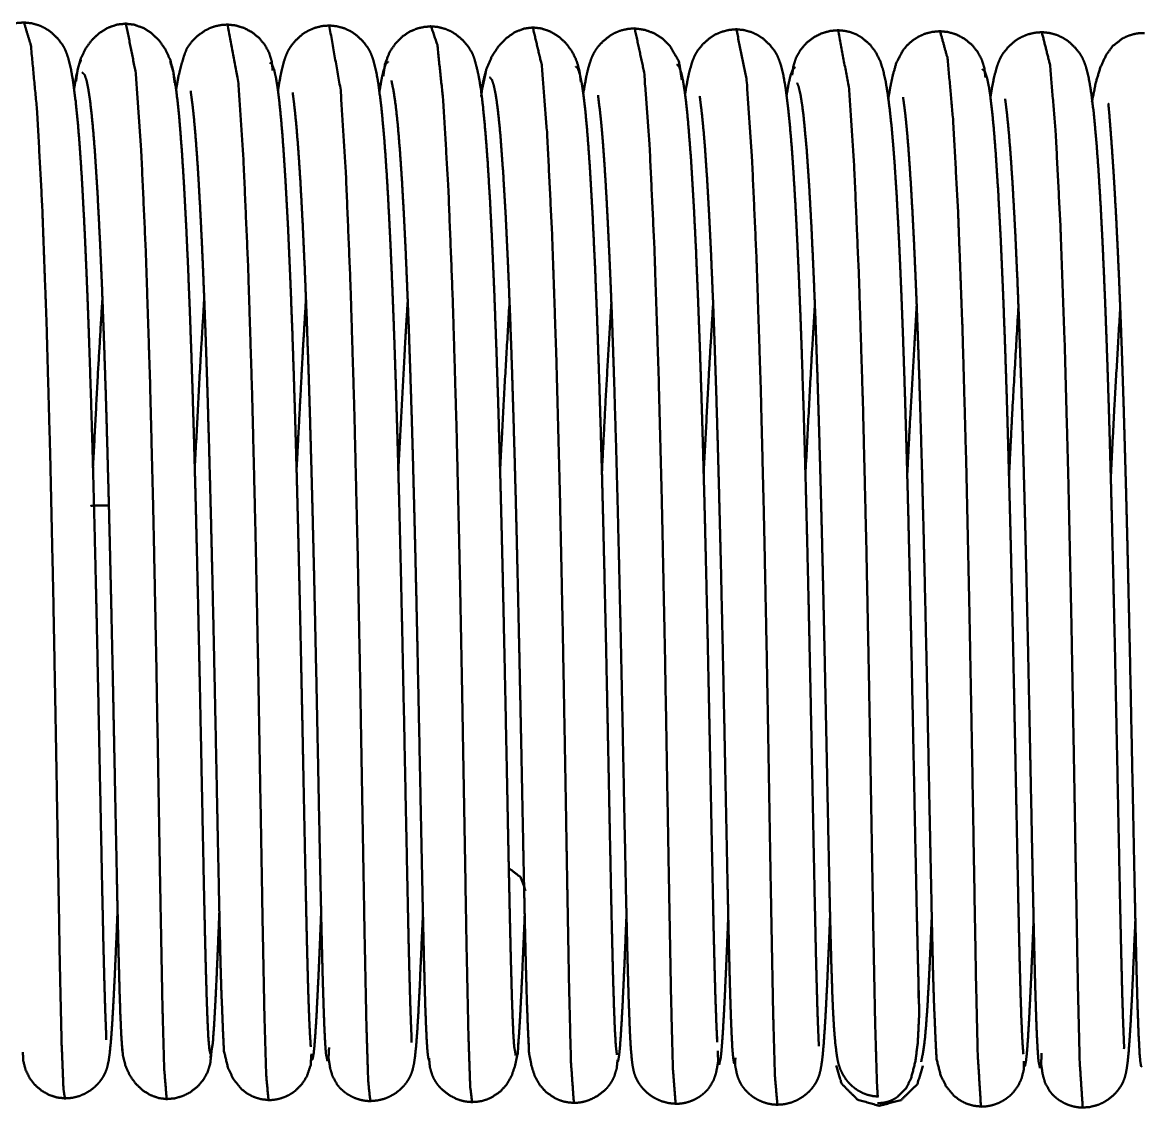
# Paper-space layout 'Layout1' of a CAD drawing. Header units: millimetres. Extents: x 0 to 420, y 0 to 297.
# Drawn here: x 212.28 to 219.98, y 120.41 to 127.87 of the extents above; entities that cross this region are included whole.
import ezdxf

# ---------------------------------------------------------------- set-up
doc = ezdxf.new("R2010")
doc.units = ezdxf.units.MM
doc.layers.add('170', color=7, linetype='Continuous', true_color=0xffffff)

psp = doc.layouts.get("Layout1")

# ---------------------------------------------------------------- linework, layer by layer
at = {"layer": '170', "color": 155, "linetype": 'Continuous', "lineweight": 50}
for p, q in [((215.4673, 127.5231), (215.4368, 127.3784)), ((217.0602, 120.8713), (217.0574, 120.8881)), ((218.4728, 120.6904), (218.4731, 120.6918))]:
    psp.add_line(p, q, dxfattribs=at)
for points, knots in [([(212.2982, 127.866), (212.2429, 127.8618), (212.1913, 127.8492), (212.1497, 127.8316), (212.1114, 127.8082), (212.062, 127.7646), (212.0264, 127.7211), (212.0111, 127.6962), (212.0013, 127.6756), (211.9918, 127.6525), (211.9842, 127.6311), (211.9645, 127.5577), (211.9475, 127.4697), (211.9389, 127.4155)], [0, 0, 0.086423, 0.169316, 0.23981, 0.309864, 0.4127, 0.500433, 0.545942, 0.581572, 0.620458, 0.655954, 0.774591, 0.914298, 1, 1]), ([(212.8579, 120.8705), (212.8583, 120.8895), (212.8569, 120.9237), (212.8549, 120.9724), (212.8518, 121.055), (212.8484, 121.1574), (212.8448, 121.282), (212.8411, 121.4244), (212.8376, 121.5705), (212.8307, 121.8869), (212.821, 122.3617), (212.8085, 122.9895), (212.7948, 123.65), (212.7868, 124.0101), (212.7771, 124.4214), (212.7665, 124.8297), (212.7535, 125.2764), (212.7394, 125.7031), (212.7313, 125.9239), (212.7228, 126.1355), (212.7137, 126.346), (212.704, 126.5446), (212.6946, 126.7192), (212.6848, 126.8814), (212.6756, 127.015), (212.666, 127.1375), (212.649, 127.3141), (212.6301, 127.4605), (212.6149, 127.5473), (212.5965, 127.6209), (212.589, 127.6438), (212.5802, 127.6673), (212.5713, 127.6876), (212.5569, 127.7127), (212.5231, 127.7567), (212.4745, 127.8023), (212.4365, 127.8272), (212.3947, 127.8464), (212.3425, 127.8605), (212.2862, 127.8662)], [0, 0, 0.002651, 0.007412, 0.014207, 0.025704, 0.039965, 0.057314, 0.077153, 0.097488, 0.141545, 0.207651, 0.295048, 0.387011, 0.437147, 0.494419, 0.551262, 0.613471, 0.672901, 0.703649, 0.733127, 0.76246, 0.790137, 0.814475, 0.83709, 0.855739, 0.872841, 0.897536, 0.918081, 0.930355, 0.940905, 0.944268, 0.947752, 0.950848, 0.954863, 0.9626, 0.971871, 0.978195, 0.984593, 0.992117, 1, 1]), ([(212.2923, 127.8661), (212.3396, 127.7085), (212.3828, 127.2531), (212.4172, 126.6137), (212.4472, 125.8069), (212.4727, 124.89), (212.494, 123.9221), (212.5116, 122.9694), (212.5393, 121.3754), (212.5515, 120.8401), (212.5641, 120.5316), (212.5742, 120.468)], [0, 0, 0.02221, 0.083941, 0.170338, 0.279286, 0.40306, 0.533691, 0.662274, 0.87739, 0.949647, 0.991316, 1, 1]), ([(212.998, 127.8579), (212.9332, 127.8513), (212.8717, 127.8304), (212.8138, 127.7955), (212.7612, 127.7473), (212.7176, 127.6883), (212.6837, 127.6196), (212.6618, 127.5448), (212.6503, 127.4621)], [0, 0, 0.112294, 0.224159, 0.340521, 0.463508, 0.589852, 0.721879, 0.856125, 1, 1]), ([(213.3282, 127.4502), (213.3182, 127.5342), (213.2974, 127.6104), (213.2647, 127.6807), (213.2221, 127.7413), (213.1702, 127.7911), (213.1129, 127.8276), (213.0516, 127.85), (212.9868, 127.858)], [0, 0, 0.144568, 0.279326, 0.411745, 0.538225, 0.661087, 0.777094, 0.888405, 1, 1]), ([(213.2737, 120.4635), (213.2567, 120.6703), (213.2444, 121.1131), (213.232, 121.764), (213.2018, 123.5009), (213.1822, 124.4715), (213.1586, 125.4194), (213.1305, 126.2787), (213.0979, 126.9952), (213.0612, 127.5181), (212.9937, 127.8579)], [0, 0, 0.028029, 0.087849, 0.175756, 0.410335, 0.541436, 0.669486, 0.785577, 0.882437, 0.953221, 1, 1]), ([(213.6983, 127.8515), (213.6507, 127.8485), (213.6061, 127.8394), (213.5687, 127.826), (213.5344, 127.8084), (213.4862, 127.7734), (213.4499, 127.7377), (213.4129, 127.6872), (213.3964, 127.6462), (213.3764, 127.5814), (213.3572, 127.5063), (213.3384, 127.4034)], [0, 0, 0.074654, 0.145942, 0.2081, 0.26855, 0.361783, 0.441591, 0.53956, 0.608667, 0.714898, 0.836246, 1, 1]), ([(214.0029, 127.5351), (213.9959, 127.5988), (213.9779, 127.6574), (213.9482, 127.7119), (213.9086, 127.7595), (213.86, 127.7988), (213.8057, 127.8277), (213.7479, 127.8452), (213.6862, 127.8516)], [0, 0, 0.129202, 0.25289, 0.377888, 0.502948, 0.629038, 0.752963, 0.874927, 1, 1]), ([(213.9738, 120.4567), (213.9581, 120.6266), (213.9458, 121.0418), (213.9334, 121.6695), (213.9038, 123.3795), (213.8846, 124.3481), (213.8615, 125.3021), (213.834, 126.1752), (213.802, 126.9121), (213.7657, 127.4606), (213.6923, 127.8516)], [0, 0, 0.023036, 0.079135, 0.163906, 0.39483, 0.525656, 0.654505, 0.772451, 0.872057, 0.946277, 1, 1]), ([(214.3976, 127.8453), (214.3412, 127.8408), (214.2886, 127.8275), (214.2465, 127.8092), (214.208, 127.785), (214.159, 127.7408), (214.1244, 127.6975), (214.11, 127.6737), (214.1008, 127.6542), (214.0917, 127.6316), (214.084, 127.6099), (214.0645, 127.5382), (214.0478, 127.4525), (214.0387, 127.3951)], [0, 0, 0.088471, 0.173176, 0.244822, 0.315934, 0.419012, 0.505558, 0.549099, 0.582755, 0.620733, 0.656712, 0.772896, 0.909169, 1, 1]), ([(214.9577, 120.8528), (214.9583, 120.867), (214.9573, 120.894), (214.9555, 120.9332), (214.9529, 120.9995), (214.9499, 121.0822), (214.9468, 121.1837), (214.9436, 121.2999), (214.9375, 121.5441), (214.9312, 121.8297), (214.9196, 122.3979), (214.908, 122.9761), (214.8929, 123.6989), (214.8832, 124.1307), (214.8726, 124.563), (214.8664, 124.7993), (214.8599, 125.0324), (214.8526, 125.2756), (214.845, 125.5125), (214.8365, 125.7559), (214.8276, 125.9895), (214.8178, 126.2235), (214.8076, 126.444), (214.7976, 126.6376), (214.7871, 126.8173), (214.7774, 126.9643), (214.7672, 127.0988), (214.7494, 127.2884), (214.7296, 127.4435), (214.7141, 127.5312), (214.6954, 127.6045), (214.6881, 127.6263), (214.6793, 127.6491), (214.6705, 127.6686), (214.6566, 127.6926), (214.6228, 127.7364), (214.5747, 127.7815), (214.5366, 127.8064), (214.495, 127.8255), (214.4427, 127.8397), (214.3864, 127.8455)], [0, 0, 0.001981, 0.005742, 0.011202, 0.020445, 0.03197, 0.046108, 0.062304, 0.096321, 0.136093, 0.215243, 0.295774, 0.396457, 0.456598, 0.51682, 0.549741, 0.582222, 0.616098, 0.649114, 0.683026, 0.715583, 0.748193, 0.778938, 0.805924, 0.830993, 0.851518, 0.870299, 0.89682, 0.918586, 0.930991, 0.941532, 0.944723, 0.94813, 0.951109, 0.954979, 0.962686, 0.971862, 0.978197, 0.984579, 0.992121, 1, 1]), ([(214.6737, 120.4499), (214.6595, 120.5864), (214.6471, 120.9737), (214.6348, 121.5776), (214.6058, 123.2589), (214.587, 124.2246), (214.5644, 125.1836), (214.5374, 126.0696), (214.5059, 126.8262), (214.4702, 127.3997), (214.3914, 127.8455)], [0, 0, 0.018529, 0.07085, 0.152402, 0.379441, 0.509861, 0.639376, 0.759053, 0.861305, 0.938889, 1, 1]), ([(215.0979, 127.8392), (215.0463, 127.8352), (214.9993, 127.8252), (214.9429, 127.8018), (214.8946, 127.769), (214.8444, 127.7185), (214.8059, 127.66), (214.7758, 127.5825), (214.7627, 127.4961)], [0, 0, 0.097604, 0.188096, 0.303033, 0.412904, 0.547081, 0.678946, 0.835423, 1, 1]), ([(215.674, 120.7646), (215.6629, 120.828), (215.6577, 120.9082), (215.6527, 121.0196), (215.6482, 121.1484), (215.6437, 121.3007), (215.6395, 121.4588), (215.6353, 121.6342), (215.6276, 121.9909), (215.6203, 122.3481), (215.6135, 122.6882), (215.6019, 123.2651), (215.592, 123.7298), (215.5859, 124.0036), (215.5795, 124.2786), (215.5715, 124.5976), (215.5631, 124.9129), (215.5527, 125.2648), (215.5416, 125.604), (215.5282, 125.9671), (215.5139, 126.3049), (215.4981, 126.6244), (215.481, 126.9073), (215.4656, 127.1114), (215.449, 127.2861), (215.4351, 127.4019), (215.4188, 127.4997), (215.4048, 127.56), (215.3897, 127.6149), (215.3765, 127.6525), (215.3469, 127.7006), (215.3101, 127.7432), (215.2608, 127.7851), (215.2244, 127.8067), (215.1849, 127.823), (215.137, 127.8348), (215.0858, 127.8394)], [0, 0, 0.008859, 0.019924, 0.035283, 0.053022, 0.073991, 0.095764, 0.119912, 0.169026, 0.218204, 0.265026, 0.344457, 0.408431, 0.44614, 0.484, 0.527926, 0.571345, 0.619802, 0.666525, 0.716539, 0.763077, 0.807109, 0.846124, 0.874302, 0.898459, 0.914512, 0.928162, 0.936672, 0.944517, 0.949998, 0.957775, 0.965525, 0.974423, 0.980253, 0.986134, 0.99293, 1, 1]), ([(215.3737, 120.4431), (215.3609, 120.5497), (215.3485, 120.9086), (215.3363, 121.4881), (215.3077, 123.1392), (215.2894, 124.101), (215.2673, 125.0641), (215.2408, 125.9621), (215.2099, 126.7377), (215.1746, 127.3356), (215.1349, 127.7112), (215.0918, 127.8394)], [0, 0, 0.014488, 0.062956, 0.141186, 0.364057, 0.493901, 0.623914, 0.745168, 0.849931, 0.93078, 0.981746, 1, 1]), ([(215.7978, 127.8318), (215.7312, 127.8238), (215.6679, 127.7988), (215.6083, 127.7573), (215.5538, 127.6999), (215.5084, 127.6295), (215.4728, 127.547), (215.449, 127.4567), (215.4358, 127.3563)], [0, 0, 0.102379, 0.206238, 0.317138, 0.437946, 0.565722, 0.702964, 0.845379, 1, 1]), ([(216.1217, 127.4556), (216.1124, 127.5327), (216.0923, 127.6029), (216.0604, 127.6678), (216.0184, 127.7239), (215.9674, 127.7701), (215.9108, 127.8039), (215.8504, 127.8246), (215.7864, 127.8319)], [0, 0, 0.13981, 0.271024, 0.401125, 0.527018, 0.650863, 0.76932, 0.884107, 1, 1]), ([(215.7913, 127.8319), (215.8525, 127.5734), (215.8901, 127.0965), (215.9235, 126.4175), (215.9526, 125.5844), (215.9771, 124.6492), (215.9975, 123.6775), (216.0145, 122.7384), (216.0288, 121.8978), (216.0414, 121.2079), (216.0536, 120.718), (216.0736, 120.4377)], [0, 0, 0.035869, 0.100451, 0.192256, 0.304805, 0.431126, 0.562363, 0.689185, 0.802715, 0.895878, 0.962051, 1, 1]), ([(216.4979, 127.8253), (216.4467, 127.8218), (216.3985, 127.8109), (216.3588, 127.7953), (216.3219, 127.7745), (216.2719, 127.7342), (216.2344, 127.6921), (216.2171, 127.666), (216.2055, 127.6441), (216.1968, 127.625), (216.1903, 127.6083), (216.1739, 127.5557), (216.1592, 127.4946), (216.1385, 127.3788)], [0, 0, 0.08064, 0.158153, 0.225194, 0.291613, 0.392441, 0.480997, 0.530099, 0.568989, 0.601912, 0.630163, 0.716554, 0.815277, 1, 1]), ([(216.8159, 127.4719), (216.7965, 127.5972), (216.734, 127.7043), (216.6861, 127.7521), (216.6283, 127.7906), (216.5618, 127.8147), (216.4861, 127.8254)], [0, 0, 0.237032, 0.468774, 0.595171, 0.72489, 0.857259, 1, 1]), ([(216.4921, 127.8254), (216.5571, 127.5218), (216.5942, 127.0185), (216.6272, 126.3177), (216.6557, 125.4694), (216.6797, 124.5265), (216.6996, 123.5551), (216.7303, 121.7992), (216.7428, 121.1313), (216.755, 120.6682), (216.7734, 120.4311)], [0, 0, 0.041934, 0.110082, 0.204812, 0.31943, 0.446788, 0.577996, 0.815137, 0.905332, 0.967898, 1, 1]), ([(217.1974, 127.819), (217.141, 127.8144), (217.0884, 127.8011), (217.0464, 127.7829), (217.0078, 127.7587), (216.9591, 127.7148), (216.9244, 127.6717), (216.9102, 127.6484), (216.9012, 127.6294), (216.892, 127.6071), (216.8844, 127.5862), (216.8645, 127.5142), (216.8475, 127.4274), (216.8388, 127.3736)], [0, 0, 0.089072, 0.174455, 0.246483, 0.318187, 0.421333, 0.508416, 0.551335, 0.584511, 0.622406, 0.657446, 0.774989, 0.914117, 1, 1]), ([(217.7572, 120.8271), (217.7576, 120.8448), (217.7563, 120.877), (217.7543, 120.9235), (217.7512, 121.0029), (217.7479, 121.1023), (217.7443, 121.2241), (217.7407, 121.3636), (217.7372, 121.5071), (217.7304, 121.8181), (217.7209, 122.2848), (217.7085, 122.905), (217.6948, 123.5646), (217.6869, 123.9257), (217.6771, 124.3404), (217.6666, 124.7526), (217.6536, 125.2047), (217.6395, 125.6366), (217.6313, 125.8599), (217.6228, 126.0738), (217.6135, 126.2868), (217.6038, 126.4878), (217.5943, 126.6646), (217.5843, 126.8292), (217.5751, 126.965), (217.5654, 127.0898), (217.5483, 127.269), (217.5294, 127.4169), (217.5142, 127.5032), (217.4959, 127.5758), (217.4884, 127.5982), (217.4796, 127.6213), (217.4708, 127.6413), (217.4566, 127.6659), (217.4228, 127.7098), (217.3744, 127.7552), (217.3364, 127.7801), (217.2946, 127.7992), (217.2423, 127.8134), (217.186, 127.8191)], [0, 0, 0.002472, 0.006961, 0.013436, 0.024506, 0.03836, 0.055323, 0.074758, 0.094747, 0.138071, 0.203081, 0.289473, 0.381358, 0.431659, 0.489429, 0.546857, 0.609836, 0.670026, 0.701148, 0.730949, 0.760653, 0.788668, 0.813331, 0.836293, 0.855256, 0.872691, 0.897749, 0.918519, 0.930723, 0.941154, 0.944444, 0.947879, 0.950927, 0.954882, 0.962602, 0.971839, 0.978173, 0.98457, 0.99211, 1, 1]), ([(217.1914, 127.8191), (217.2617, 127.4668), (217.2983, 126.9375), (217.3307, 126.2157), (217.3587, 125.353), (217.3822, 124.4034), (217.4017, 123.4332), (217.4317, 121.7029), (217.4441, 121.0578), (217.4564, 120.6218), (217.4733, 120.4245)], [0, 0, 0.048508, 0.120152, 0.217705, 0.334268, 0.462525, 0.593564, 0.82724, 0.914369, 0.973262, 1, 1]), ([(217.8975, 127.8127), (217.8357, 127.8075), (217.7775, 127.791), (217.7227, 127.7632), (217.6734, 127.7248), (217.6329, 127.6779), (217.6022, 127.624), (217.5831, 127.5657), (217.5749, 127.5022)], [0, 0, 0.125029, 0.24702, 0.370913, 0.497001, 0.622009, 0.747028, 0.870744, 1, 1]), ([(218.4415, 121.3385), (218.4366, 121.5402), (218.4315, 121.7637), (218.4208, 122.2747), (218.4092, 122.8556), (218.3963, 123.4858), (218.3892, 123.8117), (218.3817, 124.1405), (218.3737, 124.4692), (218.3652, 124.7948), (218.3562, 125.1137), (218.3466, 125.4234), (218.3367, 125.7112), (218.3263, 125.9858), (218.316, 126.2303), (218.3051, 126.4604), (218.2942, 126.6612), (218.2827, 126.8471), (218.2711, 127.0057), (218.2585, 127.1497), (218.2456, 127.2695), (218.2317, 127.3749), (218.2179, 127.459), (218.201, 127.5348), (218.1812, 127.5975), (218.1504, 127.6602), (218.1106, 127.7134), (218.051, 127.7637), (218.0165, 127.7834), (217.9763, 127.799), (217.9336, 127.8083), (217.8857, 127.8128)], [0, 0, 0.030294, 0.063864, 0.140617, 0.227863, 0.322519, 0.371478, 0.420863, 0.470237, 0.519145, 0.567066, 0.613587, 0.656831, 0.698103, 0.734841, 0.769436, 0.799633, 0.827614, 0.851483, 0.873201, 0.891293, 0.907257, 0.920055, 0.931715, 0.941583, 0.952085, 0.96206, 0.973773, 0.97973, 0.986207, 0.992774, 1, 1]), ([(217.8915, 127.8128), (217.9662, 127.4084), (218.0023, 126.8536), (218.0342, 126.1117), (218.0616, 125.2353), (218.0846, 124.28), (218.1037, 123.3119), (218.1332, 121.6091), (218.1455, 120.9874), (218.1578, 120.5789), (218.1632, 120.4815)], [0, 0, 0.056016, 0.13174, 0.232896, 0.352326, 0.482488, 0.614373, 0.846347, 0.931051, 0.986713, 1, 1]), ([(218.5978, 127.8061), (218.5392, 127.8009), (218.4866, 127.7876), (218.4446, 127.7687), (218.4088, 127.7463), (218.3641, 127.708), (218.3355, 127.672), (218.29, 127.5849), (218.265, 127.4948), (218.2507, 127.426), (218.2372, 127.3493), (218.2358, 127.3405)], [0, 0, 0.089769, 0.17259, 0.242988, 0.307412, 0.397217, 0.467482, 0.617546, 0.760232, 0.867468, 0.98637, 1, 1]), ([(218.9039, 127.4875), (218.8967, 127.5517), (218.8786, 127.6108), (218.8488, 127.6657), (218.809, 127.7137), (218.7602, 127.7532), (218.7058, 127.7822), (218.6477, 127.7999), (218.5859, 127.8062)], [0, 0, 0.129673, 0.253657, 0.378884, 0.503947, 0.629959, 0.753606, 0.875321, 1, 1]), ([(218.8732, 120.4116), (218.8506, 120.7762), (218.8384, 121.3117), (218.8108, 122.9046), (218.7931, 123.8556), (218.7719, 124.8254), (218.7464, 125.745), (218.7164, 126.5492), (218.682, 127.1887), (218.6436, 127.6181), (218.5917, 127.8062)], [0, 0, 0.049322, 0.121645, 0.336732, 0.465156, 0.596121, 0.720321, 0.82898, 0.915449, 0.973642, 1, 1]), ([(219.2975, 127.7995), (219.241, 127.7948), (219.1886, 127.7817), (219.1464, 127.7633), (219.1079, 127.7392), (219.0587, 127.6947), (219.0241, 127.6514), (219.0094, 127.627), (219.0002, 127.6072), (218.991, 127.5843), (218.9831, 127.5621), (218.9635, 127.49), (218.9468, 127.4044), (218.938, 127.3498)], [0, 0, 0.08857, 0.173164, 0.24497, 0.316054, 0.419743, 0.506428, 0.550823, 0.585041, 0.623548, 0.660461, 0.777169, 0.913603, 1, 1]), ([(219.8566, 120.8103), (219.8574, 120.8252), (219.8564, 120.8518), (219.8548, 120.8898), (219.8522, 120.9531), (219.8493, 121.0323), (219.8462, 121.13), (219.8431, 121.2424), (219.8372, 121.4805), (219.831, 121.7591), (219.8195, 122.3183), (219.8081, 122.8917), (219.793, 123.6145), (219.7832, 124.0496), (219.7726, 124.4856), (219.7664, 124.7249), (219.7598, 124.9613), (219.7525, 125.2081), (219.7449, 125.4489), (219.7363, 125.6958), (219.7273, 125.9325), (219.7175, 126.1695), (219.7072, 126.3924), (219.697, 126.588), (219.6864, 126.7695), (219.6766, 126.9179), (219.6662, 127.0539), (219.6485, 127.2455), (219.6285, 127.4024), (219.6131, 127.4893), (219.5945, 127.5615), (219.5874, 127.5824), (219.5786, 127.6048), (219.5699, 127.6239), (219.5562, 127.6474), (219.5223, 127.6911), (219.4745, 127.7358), (219.4363, 127.7607), (219.3947, 127.7797), (219.3424, 127.794), (219.2861, 127.7996)], [0, 0, 0.002085, 0.005788, 0.01108, 0.019916, 0.030953, 0.044569, 0.060236, 0.093426, 0.132245, 0.210163, 0.290064, 0.390791, 0.451422, 0.512186, 0.545537, 0.578482, 0.612886, 0.646444, 0.680866, 0.71387, 0.74691, 0.778004, 0.805289, 0.83062, 0.851341, 0.870344, 0.897152, 0.91918, 0.931482, 0.941868, 0.94495, 0.948296, 0.951223, 0.955008, 0.962713, 0.971837, 0.978185, 0.984557, 0.992117, 1, 1]), ([(219.573, 120.4052), (219.552, 120.7204), (219.5398, 121.2301), (219.527, 121.9359), (219.5126, 122.7879), (219.4953, 123.7324), (219.4745, 124.7037), (219.4496, 125.6325), (219.4202, 126.4535), (219.3863, 127.1159), (219.3484, 127.5725), (219.2914, 127.7996)], [0, 0, 0.042645, 0.111483, 0.20681, 0.321855, 0.449414, 0.580586, 0.706047, 0.816973, 0.906525, 0.968394, 1, 1]), ([(219.9973, 127.7929), (219.9761, 127.7926), (219.9564, 127.7911), (219.9359, 127.7881), (219.9173, 127.7839), (219.878, 127.7708), (219.8458, 127.755), (219.7785, 127.703), (219.7342, 127.6422), (219.6933, 127.5539), (219.6628, 127.452), (219.6362, 127.3184)], [0, 0, 0.032284, 0.062194, 0.09372, 0.122753, 0.185714, 0.240189, 0.369366, 0.48354, 0.631508, 0.793, 1, 1]), ([(212.6852, 127.6079), (212.6688, 127.5687), (212.6522, 127.4984), (212.6373, 127.4102)], [0, 0, 0.208411, 0.562126, 1, 1]), ([(213.5749, 120.7729), (213.5675, 120.8013), (213.5604, 120.8846), (213.5542, 121.0101), (213.5481, 121.1802), (213.5425, 121.3729), (213.537, 121.5976), (213.5318, 121.8267), (213.5216, 122.3197), (213.5118, 122.8139), (213.5023, 123.2805), (213.4976, 123.5049), (213.4891, 123.8948), (213.4796, 124.3047), (213.4737, 124.546), (213.4674, 124.7856), (213.4599, 125.0578), (213.4519, 125.3241), (213.4424, 125.6164), (213.4323, 125.8962), (213.4204, 126.1924), (213.4078, 126.4675), (213.3932, 126.7444), (213.3777, 126.9885), (213.3599, 127.2134), (213.3411, 127.39), (213.3198, 127.5237), (213.2975, 127.5962)], [0, 0, 0.004296, 0.016521, 0.034913, 0.059817, 0.088029, 0.120911, 0.154447, 0.226587, 0.298915, 0.3672, 0.400038, 0.457098, 0.517094, 0.552414, 0.587485, 0.627328, 0.666313, 0.709103, 0.750071, 0.793434, 0.833734, 0.8743, 0.910088, 0.94311, 0.969096, 0.988895, 1, 1]), ([(214.2646, 120.8228), (214.2578, 120.926), (214.2512, 121.0797), (214.2455, 121.2557), (214.2399, 121.4671), (214.235, 121.6721), (214.2301, 121.8981), (214.2215, 122.3124), (214.2124, 122.7712), (214.2061, 123.083), (214.198, 123.4756), (214.1888, 123.8989), (214.1827, 124.1651), (214.1763, 124.4315), (214.1681, 124.7479), (214.1595, 125.0594), (214.1488, 125.4119), (214.1374, 125.7495), (214.1234, 126.1126), (214.1085, 126.4464), (214.0906, 126.781), (214.0717, 127.065), (214.0609, 127.1951), (214.0499, 127.3072), (214.0379, 127.4052), (214.0257, 127.4824), (214.0125, 127.5413), (213.9991, 127.5773), (213.9834, 127.59)], [0, 0, 0.015249, 0.037927, 0.063874, 0.095044, 0.125263, 0.158594, 0.21966, 0.287308, 0.333268, 0.391152, 0.453557, 0.492801, 0.53207, 0.578725, 0.624651, 0.676631, 0.726412, 0.779979, 0.829229, 0.878611, 0.920561, 0.939799, 0.956403, 0.970952, 0.982484, 0.991381, 0.997032, 1, 1]), ([(214.7977, 127.5938), (214.7952, 127.5939), (214.781, 127.5803), (214.7668, 127.543), (214.753, 127.4849), (214.7392, 127.4051), (214.7363, 127.3859)], [0, 0, 0.011629, 0.099746, 0.279778, 0.548274, 0.912491, 1, 1]), ([(216.3694, 120.7677), (216.3624, 120.8291), (216.3556, 120.9433), (216.3499, 121.0861), (216.3443, 121.2668), (216.3395, 121.4485), (216.3346, 121.6535), (216.3306, 121.8387), (216.3221, 122.2481), (216.3147, 122.6172), (216.3117, 122.7681), (216.3041, 123.1483), (216.2954, 123.5637), (216.2835, 124.0936), (216.2759, 124.4124), (216.2678, 124.7291), (216.2577, 125.0912), (216.2469, 125.4419), (216.2337, 125.8228), (216.2196, 126.1777), (216.2025, 126.5404), (216.1844, 126.8573), (216.1741, 127.0078), (216.1635, 127.1418), (216.152, 127.2639), (216.1402, 127.3657), (216.1274, 127.4498), (216.1144, 127.5106), (216.1005, 127.5494), (216.0862, 127.5629)], [0, 0, 0.009064, 0.025861, 0.046839, 0.073378, 0.100075, 0.13018, 0.15737, 0.217483, 0.271692, 0.293848, 0.349674, 0.410668, 0.488493, 0.535309, 0.581821, 0.634992, 0.686517, 0.742469, 0.79461, 0.847917, 0.894518, 0.916659, 0.936405, 0.954407, 0.969452, 0.981938, 0.991061, 0.997125, 1, 1]), ([(217.0598, 120.8547), (217.0532, 120.9925), (217.0466, 121.1785), (217.0409, 121.3809), (217.0352, 121.6168), (217.0303, 121.841), (217.0209, 122.2985), (217.0117, 122.7584), (217.0068, 123.0017), (217.0002, 123.3224), (216.9917, 123.7224), (216.982, 124.1493), (216.9755, 124.4157), (216.9688, 124.6806), (216.9602, 124.9933), (216.9511, 125.2987), (216.9398, 125.6413), (216.9277, 125.966), (216.9131, 126.3114), (216.8974, 126.6242), (216.8788, 126.9316), (216.859, 127.1849), (216.8478, 127.2969), (216.8363, 127.3903), (216.8239, 127.4681), (216.8112, 127.5247), (216.7975, 127.5616), (216.7837, 127.5753), (216.7811, 127.5752)], [0, 0, 0.02046, 0.048079, 0.078125, 0.113154, 0.14642, 0.214325, 0.282589, 0.318698, 0.3663, 0.425664, 0.489038, 0.528579, 0.567906, 0.614323, 0.659653, 0.710525, 0.758742, 0.810041, 0.85652, 0.902222, 0.939913, 0.956629, 0.97059, 0.982279, 0.990894, 0.996729, 0.999613, 1, 1]), ([(217.5952, 127.5563), (217.5794, 127.5437), (217.5653, 127.5077), (217.551, 127.4481), (217.5365, 127.3633)], [0, 0, 0.098019, 0.285362, 0.582624, 1, 1]), ([(219.1645, 120.7728), (219.1577, 120.8691), (219.151, 121.017), (219.1453, 121.188), (219.1397, 121.3954), (219.1349, 121.5981), (219.1299, 121.8224), (219.1258, 122.0221), (219.117, 122.4569), (219.1093, 122.8427), (219.1022, 123.1926), (219.0936, 123.5996), (219.0829, 124.0778), (219.0765, 124.3442), (219.0684, 124.6614), (219.0599, 124.9742), (219.0493, 125.3287), (219.0379, 125.6688), (219.0241, 126.034), (219.0093, 126.3696), (218.9915, 126.7069), (218.9726, 126.9949), (218.9619, 127.1283), (218.951, 127.2444), (218.9391, 127.3466), (218.9269, 127.4278), (218.9138, 127.4898), (218.9004, 127.5282), (218.8836, 127.5435)], [0, 0, 0.014231, 0.036032, 0.061242, 0.091805, 0.121682, 0.154733, 0.184163, 0.248225, 0.305077, 0.356631, 0.416611, 0.487072, 0.52633, 0.573074, 0.61917, 0.671422, 0.721554, 0.775398, 0.824887, 0.874649, 0.917169, 0.936883, 0.954059, 0.969221, 0.981318, 0.990657, 0.996646, 1, 1]), ([(212.6927, 127.5224), (212.71, 127.5053), (212.7229, 127.4661), (212.7355, 127.4042), (212.7473, 127.3241), (212.7588, 127.2236), (212.7694, 127.1091), (212.7798, 126.9772), (212.7981, 126.691), (212.8154, 126.3561), (212.8298, 126.0223), (212.8434, 125.6598), (212.8545, 125.3224), (212.8649, 124.9707), (212.8733, 124.6597), (212.8813, 124.3444), (212.8875, 124.0789), (212.8935, 123.814), (212.9026, 123.393), (212.9106, 123.0033), (212.9168, 122.6948), (212.9259, 122.2412), (212.9343, 121.8322), (212.9393, 121.6093), (212.9442, 121.408), (212.9499, 121.2013), (212.9556, 121.0308), (212.9624, 120.8839), (212.9694, 120.7889)], [0, 0, 0.003599, 0.009717, 0.019077, 0.031064, 0.046053, 0.063092, 0.082696, 0.125184, 0.174864, 0.224365, 0.278101, 0.328122, 0.380246, 0.426335, 0.473067, 0.512405, 0.55167, 0.614058, 0.671804, 0.717519, 0.784721, 0.845334, 0.878359, 0.908199, 0.938839, 0.964109, 0.985889, 1, 1]), ([(214.8189, 127.4673), (214.8344, 127.3935), (214.8494, 127.2874), (214.8639, 127.15), (214.8778, 126.9815), (214.8911, 126.7848), (214.9039, 126.5616), (214.916, 126.3161), (214.9275, 126.0501), (214.9384, 125.7679), (214.9487, 125.4701), (214.9584, 125.1621), (214.9675, 124.844), (214.9761, 124.521), (214.9841, 124.1944), (214.9916, 123.869), (214.9986, 123.5461), (215.0115, 122.9232), (215.023, 122.3487), (215.0334, 121.8426), (215.0383, 121.6198), (215.0431, 121.4182), (215.0479, 121.2407), (215.0526, 121.087), (215.0574, 120.96), (215.0623, 120.8599), (215.0673, 120.7888), (215.0724, 120.7458), (215.078, 120.7306)], [0, 0, 0.011171, 0.027068, 0.047548, 0.072607, 0.101845, 0.134988, 0.171413, 0.210896, 0.252756, 0.296927, 0.342619, 0.389794, 0.437695, 0.486128, 0.534376, 0.582264, 0.674629, 0.759813, 0.834851, 0.867893, 0.897783, 0.924117, 0.946904, 0.965748, 0.980603, 0.991173, 0.997597, 1, 1]), ([(215.494, 127.4867), (215.498, 127.4863), (215.511, 127.4702), (215.5237, 127.4313), (215.5357, 127.3729), (215.5473, 127.2938), (215.5582, 127.199), (215.5688, 127.0861), (215.5876, 126.8325), (215.6053, 126.5268), (215.6203, 126.2156), (215.6343, 125.8724), (215.6459, 125.5489), (215.6568, 125.2079), (215.6656, 124.9035), (215.674, 124.5922), (215.6806, 124.3282), (215.6869, 124.0631), (215.6964, 123.6381), (215.7048, 123.2405), (215.7113, 122.9227), (215.7207, 122.4496), (215.7295, 122.0159), (215.7346, 121.7756), (215.7395, 121.5552), (215.7452, 121.3241), (215.7509, 121.1274), (215.7576, 120.9486), (215.7644, 120.8196)], [0, 0, 0.000597, 0.003698, 0.00982, 0.018728, 0.030703, 0.04497, 0.061935, 0.099977, 0.14579, 0.192404, 0.243785, 0.292227, 0.34326, 0.388825, 0.435408, 0.474914, 0.514595, 0.578191, 0.637681, 0.68525, 0.756031, 0.820941, 0.856888, 0.889868, 0.924458, 0.9539, 0.980666, 1, 1]), ([(213.4391, 127.3952), (213.4393, 127.3873), (213.4451, 127.3453), (213.4541, 127.2747), (213.4608, 127.2114), (213.4677, 127.1365), (213.476, 127.0339), (213.4844, 126.9167), (213.494, 126.7649), (213.5034, 126.5969), (213.5135, 126.3954), (213.5233, 126.1779), (213.5321, 125.9609), (213.5406, 125.7327), (213.5481, 125.5152), (213.5553, 125.2902), (213.5669, 124.8894), (213.5777, 124.4765), (213.5856, 124.1496), (213.5986, 123.5697), (213.6096, 123.0426), (213.621, 122.4721), (213.6267, 122.1877), (213.6387, 121.6247), (213.6439, 121.3973), (213.65, 121.197), (213.6566, 121.0407), (213.6619, 120.906), (213.6676, 120.7935), (213.6962, 120.6752), (213.7316, 120.6026), (213.7862, 120.5342), (213.8253, 120.5032), (213.87, 120.4793), (213.9221, 120.4633), (213.9796, 120.4567)], [0, 0, 0.001113, 0.007067, 0.017083, 0.026035, 0.036611, 0.051098, 0.067613, 0.089003, 0.112679, 0.141051, 0.17167, 0.202212, 0.234341, 0.264939, 0.296602, 0.352997, 0.411091, 0.457084, 0.538663, 0.612818, 0.693078, 0.733081, 0.812285, 0.844275, 0.872459, 0.894459, 0.913416, 0.929266, 0.94638, 0.957747, 0.970059, 0.977067, 0.984197, 0.991864, 1, 1]), ([(214.1405, 127.385), (214.1405, 127.3812), (214.143, 127.3601), (214.1476, 127.3244), (214.1562, 127.2497), (214.1661, 127.1482), (214.1795, 126.9815), (214.1928, 126.7782), (214.2084, 126.4917), (214.2235, 126.1655), (214.2369, 125.8268), (214.2494, 125.4633), (214.2599, 125.1238), (214.2698, 124.7725), (214.2779, 124.4591), (214.2856, 124.143), (214.2917, 123.8729), (214.3025, 123.374), (214.3131, 122.8533), (214.3259, 122.2137), (214.3327, 121.8861), (214.3366, 121.7064), (214.3405, 121.5394), (214.3447, 121.37), (214.3489, 121.2179), (214.3535, 121.0726), (214.3582, 120.9511), (214.3634, 120.8478), (214.3688, 120.7755), (214.3793, 120.7244)], [0, 0, 0.000563, 0.003763, 0.009153, 0.020435, 0.035728, 0.06082, 0.091374, 0.134404, 0.18339, 0.234226, 0.288794, 0.33973, 0.392449, 0.439464, 0.486904, 0.527422, 0.602277, 0.680393, 0.776351, 0.825489, 0.85245, 0.877509, 0.902921, 0.925742, 0.947555, 0.965798, 0.981309, 0.992179, 1, 1]), ([(217.6085, 127.4515), (217.6203, 127.4205), (217.632, 127.37), (217.6429, 127.3029), (217.6537, 127.2175), (217.6734, 127.0075), (217.692, 126.7384), (217.7082, 126.4438), (217.7235, 126.1106), (217.7367, 125.7777), (217.7491, 125.4214), (217.7596, 125.0835), (217.7694, 124.7341), (217.7776, 124.4155), (217.7854, 124.0943), (217.7918, 123.8118), (217.7979, 123.5314), (217.8084, 123.0279), (217.8185, 122.5266), (217.8285, 122.0419), (217.8337, 121.8082), (217.8389, 121.5913), (217.8443, 121.389), (217.8503, 121.205), (217.8561, 121.0636), (217.8639, 120.9345), (217.8721, 120.8414), (217.8836, 120.7537), (217.8901, 120.7191), (217.9016, 120.6804), (217.9187, 120.6411), (217.9454, 120.5984), (217.9624, 120.5776), (217.9824, 120.5574), (218.0057, 120.538), (218.0318, 120.5205), (218.0621, 120.5048), (218.0944, 120.4926), (218.1307, 120.4844), (218.1689, 120.4809)], [0, 0, 0.004645, 0.011908, 0.021429, 0.033489, 0.063039, 0.100816, 0.142152, 0.188886, 0.235548, 0.285491, 0.332853, 0.381819, 0.426457, 0.471475, 0.511055, 0.55035, 0.620893, 0.691134, 0.759047, 0.791792, 0.822185, 0.850535, 0.87632, 0.896156, 0.914267, 0.927359, 0.939755, 0.94468, 0.950339, 0.956343, 0.963396, 0.967165, 0.971143, 0.975391, 0.979801, 0.984572, 0.989409, 0.994629, 1, 1]), ([(216.2404, 127.3657), (216.2405, 127.357), (216.2537, 127.2528), (216.2597, 127.1965), (216.2658, 127.1304), (216.2732, 127.0412), (216.2807, 126.94), (216.2893, 126.8104), (216.2978, 126.6672), (216.3072, 126.4908), (216.3164, 126.2999), (216.3255, 126.0918), (216.3343, 125.8713), (216.3422, 125.6518), (216.3499, 125.4233), (216.3632, 124.9834), (216.3754, 124.5262), (216.3854, 124.1148), (216.3947, 123.7034), (216.4093, 123.0084), (216.421, 122.4232), (216.4338, 121.8032), (216.4412, 121.4835), (216.4487, 121.2094), (216.4544, 121.0401), (216.4603, 120.8999), (216.4656, 120.809), (216.4722, 120.7347), (216.4778, 120.6929), (216.4852, 120.6555), (216.4895, 120.6398), (216.4971, 120.6187), (216.5, 120.6117), (216.5042, 120.6026), (216.5103, 120.5907), (216.518, 120.5771), (216.5313, 120.5572), (216.5467, 120.538), (216.5703, 120.5138), (216.5969, 120.4918), (216.6341, 120.4682), (216.6742, 120.4499), (216.7251, 120.4362), (216.7791, 120.4311)], [0, 0, 0.001215, 0.015979, 0.023947, 0.033279, 0.045857, 0.060122, 0.07838, 0.098541, 0.123367, 0.150243, 0.179523, 0.210542, 0.241408, 0.273555, 0.335413, 0.399706, 0.457557, 0.515391, 0.613104, 0.695384, 0.782562, 0.827506, 0.866046, 0.889864, 0.909589, 0.922385, 0.932877, 0.938797, 0.944161, 0.946444, 0.949594, 0.950661, 0.952068, 0.953956, 0.956146, 0.959518, 0.962971, 0.967731, 0.972579, 0.978773, 0.984967, 0.992374, 1, 1]), ([(216.9398, 127.3597), (216.9397, 127.3569), (216.9418, 127.3386), (216.9459, 127.3068), (216.9539, 127.2397), (216.9632, 127.148), (216.9757, 126.9977), (216.9883, 126.8144), (217.0032, 126.5564), (217.0176, 126.2619), (217.0306, 125.9535), (217.0428, 125.6208), (217.0532, 125.3059), (217.063, 124.9779), (217.0711, 124.6802), (217.0788, 124.3778), (217.0852, 124.1141), (217.0963, 123.618), (217.1075, 123.087), (217.1134, 122.7945), (217.1278, 122.0757), (217.1357, 121.7027), (217.1399, 121.5172), (217.1441, 121.348), (217.1487, 121.1827), (217.1532, 121.0401), (217.1583, 120.9128), (217.1634, 120.8156), (217.1692, 120.7455), (217.1752, 120.7115), (217.1782, 120.7078)], [0, 0, 0.000425, 0.003199, 0.00801, 0.01816, 0.031994, 0.054647, 0.082235, 0.121047, 0.165322, 0.211679, 0.261671, 0.308993, 0.358275, 0.402994, 0.448416, 0.488037, 0.562554, 0.642318, 0.686245, 0.794218, 0.850238, 0.878099, 0.903522, 0.928351, 0.94978, 0.968916, 0.98353, 0.994095, 0.999283, 1, 1]), ([(218.3381, 127.3518), (218.3384, 127.3445), (218.3442, 127.3028), (218.3532, 127.2317), (218.3599, 127.167), (218.3669, 127.0907), (218.3753, 126.9862), (218.3837, 126.8675), (218.3935, 126.7137), (218.403, 126.5435), (218.4133, 126.3395), (218.4232, 126.119), (218.4321, 125.8989), (218.4406, 125.667), (218.4482, 125.4458), (218.4554, 125.217), (218.467, 124.8103), (218.4779, 124.3922), (218.4858, 124.0633), (218.4988, 123.4821), (218.5096, 122.9574), (218.5209, 122.3908), (218.5266, 122.1084), (218.5386, 121.5494), (218.5438, 121.3247), (218.5499, 121.1281), (218.5567, 120.9762), (218.562, 120.8465), (218.5678, 120.7386), (218.5971, 120.6236), (218.6326, 120.5534), (218.6872, 120.4868), (218.726, 120.4568), (218.7704, 120.4335), (218.8221, 120.4181), (218.879, 120.4116)], [0, 0, 0.001021, 0.006939, 0.01702, 0.02616, 0.036938, 0.051676, 0.068405, 0.090069, 0.114037, 0.142756, 0.1738, 0.204762, 0.237389, 0.26851, 0.3007, 0.357906, 0.416708, 0.462964, 0.544691, 0.618484, 0.698159, 0.737875, 0.816485, 0.848086, 0.875751, 0.897123, 0.91538, 0.930561, 0.947251, 0.958313, 0.970423, 0.977316, 0.984367, 0.991944, 1, 1]), ([(219.0397, 127.3407), (219.0397, 127.3374), (219.0423, 127.3169), (219.0468, 127.2816), (219.0554, 127.2057), (219.0654, 127.1026), (219.0788, 126.9327), (219.0922, 126.7267), (219.1081, 126.4368), (219.1233, 126.1064), (219.1368, 125.7633), (219.1495, 125.3945), (219.16, 125.0499), (219.1699, 124.6937), (219.178, 124.3772), (219.1857, 124.0582), (219.1977, 123.5179), (219.2073, 123.0619), (219.2131, 122.7703), (219.2259, 122.1354), (219.2326, 121.8099), (219.2365, 121.6314), (219.2404, 121.4656), (219.2446, 121.2981), (219.2488, 121.1485), (219.2535, 121.0068), (219.2582, 120.8898), (219.2634, 120.7914), (219.2689, 120.7234), (219.279, 120.6772)], [0, 0, 0.000491, 0.003588, 0.008925, 0.02037, 0.03591, 0.061454, 0.092402, 0.135928, 0.18552, 0.236998, 0.292333, 0.344023, 0.397447, 0.444916, 0.492757, 0.573772, 0.642157, 0.685893, 0.781098, 0.829906, 0.85667, 0.881535, 0.906662, 0.929107, 0.950351, 0.967913, 0.982689, 0.992916, 1, 1]), ([(219.7511, 127.3066), (219.7507, 127.3065), (219.7498, 127.2981), (219.7516, 127.2811), (219.756, 127.2337), (219.7608, 127.1694), (219.7677, 127.0806), (219.7758, 126.9713), (219.7848, 126.837), (219.794, 126.684), (219.8037, 126.5054), (219.8134, 126.3093), (219.8233, 126.0885), (219.8328, 125.8523), (219.8425, 125.5866), (219.8518, 125.3082), (219.8613, 124.9924), (219.8703, 124.6677), (219.8794, 124.3089), (219.888, 123.9475), (219.8966, 123.5598), (219.9126, 122.7844), (219.9276, 122.038), (219.9347, 121.7009), (219.942, 121.3859), (219.9492, 121.1229), (219.9569, 120.9087), (219.9649, 120.765), (219.9692, 120.7189), (219.9736, 120.6928), (219.9775, 120.686)], [0, 0, 0.000061, 0.001335, 0.003909, 0.011101, 0.020832, 0.034272, 0.050805, 0.071114, 0.094242, 0.121228, 0.150866, 0.184218, 0.219889, 0.260005, 0.302037, 0.349721, 0.398724, 0.452893, 0.507436, 0.56595, 0.682984, 0.795635, 0.846523, 0.894068, 0.933773, 0.966111, 0.987835, 0.994813, 0.99881, 1, 1]), ([(212.7669, 124.8043), (212.8003, 125.4458), (212.8313, 125.9644)], [0, 0, 0.552865, 1, 1]), ([(213.4669, 124.8007), (213.5052, 125.5281), (213.5318, 125.9679)], [0, 0, 0.62306, 1, 1]), ([(214.1667, 124.7906), (214.2101, 125.6089), (214.2314, 125.958)], [0, 0, 0.700912, 1, 1]), ([(214.8665, 124.7827), (214.915, 125.6883), (214.9314, 125.9528)], [0, 0, 0.7739, 1, 1]), ([(215.6314, 125.9469), (215.5912, 125.2616), (215.5664, 124.778)], [0, 0, 0.586386, 1, 1]), ([(216.3315, 125.9434), (216.296, 125.346), (216.2664, 124.7727)], [0, 0, 0.510372, 1, 1]), ([(217.0307, 125.9277), (217.0009, 125.4292), (216.9662, 124.7637)], [0, 0, 0.428344, 1, 1]), ([(217.7307, 125.9224), (217.7058, 125.5111), (217.6662, 124.7594)], [0, 0, 0.353745, 1, 1]), ([(218.3662, 124.7567), (218.3823, 125.0739), (218.4312, 125.9237)], [0, 0, 0.27175, 1, 1]), ([(219.0659, 124.7457), (219.087, 125.1603), (219.1308, 125.9134)], [0, 0, 0.354953, 1, 1]), ([(219.7657, 124.7368), (219.7918, 125.2455), (219.8308, 125.908)], [0, 0, 0.434249, 1, 1]), ([(212.8767, 124.5456), (212.7544, 124.5434), (212.7544, 124.5434)], [0, 0, 0.999662, 1, 1]), ([(215.7422, 121.8963), (215.7058, 121.9908), (215.6295, 122.0491)], [0, 0, 0.513288, 1, 1]), ([(212.5683, 120.4681), (212.621, 120.4719), (212.6708, 120.484), (212.7107, 120.5008), (212.7477, 120.5227), (212.7747, 120.5436), (212.7988, 120.5666), (212.815, 120.5855), (212.829, 120.6048), (212.8376, 120.6186), (212.8443, 120.6308), (212.8485, 120.6392), (212.8516, 120.6461), (212.8588, 120.6641), (212.8635, 120.6787), (212.8752, 120.7287), (212.8825, 120.7817), (212.8922, 120.8859), (212.9012, 121.0178), (212.9068, 121.1155), (212.9124, 121.2252), (212.9189, 121.3611), (212.9256, 121.5113), (212.9359, 121.7551)], [0, 0, 0.035996, 0.070915, 0.100357, 0.129663, 0.152923, 0.175641, 0.192557, 0.208801, 0.219859, 0.22933, 0.235759, 0.240888, 0.254132, 0.264575, 0.299559, 0.336001, 0.407217, 0.497298, 0.563914, 0.638771, 0.731409, 0.833808, 1, 1]), ([(213.5748, 120.7475), (213.5912, 120.8526), (213.5998, 120.9732), (213.609, 121.1387), (213.6181, 121.3282), (213.6278, 121.5507), (213.6357, 121.7422)], [0, 0, 0.106648, 0.227897, 0.394111, 0.584365, 0.807759, 1, 1]), ([(214.274, 120.7342), (214.2771, 120.7378), (214.2838, 120.7715), (214.2908, 120.8406), (214.2977, 120.9354), (214.3051, 121.0599), (214.3123, 121.2002), (214.3199, 121.3638), (214.3272, 121.5324), (214.3359, 121.7424)], [0, 0, 0.004622, 0.038647, 0.10731, 0.20127, 0.324573, 0.463406, 0.625374, 0.792169, 1, 1]), ([(214.668, 120.45), (214.7221, 120.454), (214.7731, 120.4668), (214.8136, 120.4842), (214.8511, 120.5071), (214.8782, 120.5286), (214.9023, 120.5524), (214.9181, 120.5715), (214.9318, 120.5911), (214.9398, 120.6048), (214.9462, 120.6167), (214.9506, 120.6259), (214.9536, 120.633), (214.9615, 120.6539), (214.9663, 120.6705), (214.9745, 120.709), (214.9808, 120.7514), (214.9887, 120.8259), (214.9957, 120.9162), (215.0042, 121.0534), (215.0129, 121.2191), (215.0356, 121.7338)], [0, 0, 0.037009, 0.072885, 0.102983, 0.133, 0.156597, 0.179691, 0.196638, 0.212945, 0.223755, 0.23297, 0.239924, 0.245188, 0.260473, 0.272262, 0.299144, 0.328404, 0.379486, 0.441308, 0.535127, 0.648405, 1, 1]), ([(215.6897, 120.819), (215.6965, 120.9088), (215.7038, 121.0278), (215.7115, 121.176), (215.7196, 121.35), (215.7356, 121.7252)], [0, 0, 0.099288, 0.230665, 0.394171, 0.586172, 1, 1]), ([(216.3744, 120.7196), (216.3788, 120.7281), (216.384, 120.7581), (216.3895, 120.8098), (216.3954, 120.8855), (216.4016, 120.9841), (216.4084, 121.1088), (216.4155, 121.256), (216.4232, 121.4288), (216.4314, 121.6219), (216.4355, 121.7224)], [0, 0, 0.009515, 0.039782, 0.091498, 0.166945, 0.265173, 0.389375, 0.535875, 0.7079, 0.900066, 1, 1]), ([(217.0727, 120.6993), (217.0842, 120.7495), (217.0909, 120.8197), (217.098, 120.9203), (217.1049, 121.0392), (217.1122, 121.1826), (217.1192, 121.3338), (217.1265, 121.5029), (217.1352, 121.7123)], [0, 0, 0.050712, 0.120153, 0.219409, 0.336696, 0.478084, 0.627089, 0.793633, 1, 1]), ([(217.4676, 120.4246), (217.5201, 120.4284), (217.5698, 120.4404), (217.6095, 120.457), (217.6465, 120.4788), (217.6735, 120.4995), (217.6976, 120.5224), (217.7139, 120.5412), (217.7279, 120.5605), (217.7366, 120.5743), (217.7434, 120.5865), (217.7476, 120.595), (217.7507, 120.6018), (217.7583, 120.6209), (217.763, 120.6357), (217.7711, 120.6689), (217.7772, 120.7045), (217.7847, 120.7647), (217.7911, 120.8358), (217.799, 120.9491), (217.8069, 121.0856), (217.8132, 121.2101), (217.8197, 121.3487), (217.8258, 121.4861), (217.8321, 121.6338), (217.8356, 121.7199)], [0, 0, 0.03566, 0.070251, 0.099421, 0.128478, 0.151542, 0.174091, 0.190891, 0.207052, 0.218118, 0.227555, 0.234015, 0.239071, 0.252947, 0.263475, 0.286619, 0.311074, 0.352125, 0.400507, 0.477425, 0.569992, 0.654438, 0.748404, 0.841545, 0.941656, 1, 1]), ([(218.4618, 120.7189), (218.4758, 120.7887), (218.4873, 120.8743), (218.4954, 120.9635), (218.5051, 121.102), (218.5138, 121.2546), (218.5239, 121.4618), (218.5349, 121.7161)], [0, 0, 0.071147, 0.157444, 0.246951, 0.385646, 0.538441, 0.745698, 1, 1]), ([(219.1736, 120.6898), (219.1765, 120.6932), (219.1828, 120.7241), (219.1896, 120.7882), (219.1962, 120.8774), (219.2032, 120.9947), (219.2102, 121.1272), (219.2174, 121.2813), (219.2244, 121.4405), (219.235, 121.6952)], [0, 0, 0.004378, 0.035736, 0.099575, 0.188269, 0.304768, 0.436361, 0.589309, 0.747313, 1, 1]), ([(219.5675, 120.4053), (219.6216, 120.4094), (219.6727, 120.4222), (219.7131, 120.4396), (219.7507, 120.4626), (219.7959, 120.5015), (219.8312, 120.5464), (219.8392, 120.5598), (219.8455, 120.5717), (219.8498, 120.5807), (219.8529, 120.5876), (219.8609, 120.6086), (219.8654, 120.6242), (219.8736, 120.6616), (219.88, 120.7035), (219.888, 120.7786), (219.895, 120.8706), (219.9037, 121.0128), (219.9126, 121.1848), (219.9346, 121.6854)], [0, 0, 0.037122, 0.073184, 0.103316, 0.133493, 0.174244, 0.213383, 0.224045, 0.233228, 0.240073, 0.245255, 0.260646, 0.271709, 0.297908, 0.326953, 0.378626, 0.441735, 0.539229, 0.657083, 1, 1]), ([(218.4427, 121.1575), (218.4433, 121.1925), (218.4431, 121.2779), (218.4405, 121.3772)], [0, 0, 0.159164, 0.547789, 1, 1]), ([(218.1619, 120.4367), (218.1711, 120.4365), (218.1803, 120.4367), (218.1894, 120.4373), (218.1984, 120.4383), (218.2166, 120.4414), (218.2333, 120.4458), (218.2509, 120.452), (218.2664, 120.4589), (218.2827, 120.4679), (218.2971, 120.4773), (218.3593, 120.5394), (218.3925, 120.6074), (218.4229, 120.7253), (218.4389, 120.8559), (218.4486, 121.057), (218.4429, 121.2843)], [0, 0, 0.0093, 0.018578, 0.027791, 0.03691, 0.055595, 0.07306, 0.091922, 0.109008, 0.127897, 0.145282, 0.234117, 0.310609, 0.433673, 0.566641, 0.770204, 1, 1]), ([(212.9659, 120.8399), (212.9729, 120.7627), (212.9905, 120.6925), (213.0199, 120.6275), (213.0591, 120.5714), (213.1074, 120.5252), (213.1611, 120.4914), (213.2186, 120.4708), (213.2797, 120.4634)], [0, 0, 0.142954, 0.276354, 0.407698, 0.533894, 0.657076, 0.774016, 0.886615, 1, 1]), ([(215.3679, 120.4432), (215.4059, 120.4453), (215.4402, 120.4506), (215.4754, 120.4611), (215.5061, 120.4746), (215.5675, 120.5156), (215.6097, 120.5618), (215.6467, 120.6268), (215.6698, 120.6943), (215.6883, 120.7822), (215.6936, 120.8736)], [0, 0, 0.062592, 0.119773, 0.180258, 0.235565, 0.357206, 0.46035, 0.583571, 0.701162, 0.849151, 1, 1]), ([(215.7615, 120.8743), (215.7652, 120.782), (215.7821, 120.6934), (215.8039, 120.6254), (215.8398, 120.5599), (215.8811, 120.5132), (215.9418, 120.4713), (215.9722, 120.4573), (216.0072, 120.4463), (216.0414, 120.4404), (216.0793, 120.4377)], [0, 0, 0.152035, 0.300564, 0.418008, 0.540841, 0.643529, 0.764862, 0.820004, 0.880397, 0.937486, 1, 1]), ([(212.2841, 120.787), (212.2883, 120.7231), (212.3038, 120.664), (212.3308, 120.6093), (212.3679, 120.5612), (212.4138, 120.5216), (212.4655, 120.4925), (212.5207, 120.4747), (212.5798, 120.468)], [0, 0, 0.132234, 0.258444, 0.384226, 0.509704, 0.634845, 0.757427, 0.877165, 1, 1]), ([(213.2683, 120.4635), (213.3286, 120.4688), (213.3854, 120.4851), (213.4388, 120.5125), (213.4867, 120.5504), (213.5259, 120.5967), (213.5553, 120.6497), (213.5731, 120.707), (213.58, 120.7694)], [0, 0, 0.124989, 0.246735, 0.370587, 0.496539, 0.621624, 0.746569, 0.87051, 1, 1]), ([(213.9682, 120.4568), (213.9916, 120.4572), (214.0144, 120.4593), (214.0392, 120.4638), (214.063, 120.4703), (214.0889, 120.4798), (214.1125, 120.491), (214.1379, 120.5061), (214.1606, 120.5227), (214.2066, 120.5702), (214.2391, 120.6233), (214.2638, 120.6959), (214.2688, 120.7739)], [0, 0, 0.04756, 0.094265, 0.145769, 0.196005, 0.252155, 0.305485, 0.365568, 0.422965, 0.557665, 0.684488, 0.840725, 1, 1]), ([(214.3905, 120.8187), (214.3868, 120.7483), (214.398, 120.6754), (214.4145, 120.6201), (214.4467, 120.5628), (214.4655, 120.5404), (214.4894, 120.518), (214.5141, 120.4996), (214.5436, 120.4823), (214.5586, 120.4752), (214.5745, 120.4687), (214.5908, 120.4631), (214.6077, 120.4583), (214.6252, 120.4546), (214.6428, 120.4519), (214.6612, 120.4503), (214.6794, 120.4499)], [0, 0, 0.131586, 0.269193, 0.377054, 0.499813, 0.554271, 0.615525, 0.672998, 0.736819, 0.76784, 0.800025, 0.832178, 0.864961, 0.898362, 0.931588, 0.965954, 1, 1]), ([(216.7679, 120.4313), (216.7861, 120.4313), (216.8045, 120.4326), (216.8221, 120.435), (216.8397, 120.4384), (216.8567, 120.4428), (216.873, 120.4481), (216.8891, 120.4543), (216.9042, 120.4612), (216.9341, 120.4778), (216.9591, 120.4957), (216.9834, 120.5176), (217.0026, 120.5396), (217.0359, 120.5962), (217.0533, 120.6512), (217.0658, 120.724), (217.0634, 120.795)], [0, 0, 0.034016, 0.068347, 0.101577, 0.134947, 0.167701, 0.199789, 0.231954, 0.262929, 0.326706, 0.384026, 0.445137, 0.499473, 0.621973, 0.729685, 0.867605, 1, 1]), ([(219.2905, 120.7803), (219.2867, 120.7071), (219.2977, 120.6322), (219.314, 120.576), (219.3462, 120.5182), (219.3649, 120.4958), (219.3888, 120.4733), (219.4134, 120.4549), (219.4429, 120.4377), (219.4579, 120.4306), (219.4739, 120.424), (219.4902, 120.4185), (219.5071, 120.4137), (219.5246, 120.41), (219.5421, 120.4073), (219.5605, 120.4056), (219.5787, 120.4052)], [0, 0, 0.135395, 0.275158, 0.383185, 0.505433, 0.559244, 0.619937, 0.676532, 0.739785, 0.770383, 0.802253, 0.834008, 0.86647, 0.899465, 0.932333, 0.966324, 1, 1]), ([(215.0781, 120.7458), (215.0831, 120.6857), (215.0994, 120.6293), (215.1118, 120.6026), (215.1269, 120.5771), (215.1447, 120.5534), (215.1648, 120.5317), (215.2112, 120.4943), (215.2637, 120.4662), (215.2918, 120.4561), (215.3205, 120.4488), (215.3496, 120.4445), (215.3793, 120.4431)], [0, 0, 0.12688, 0.250353, 0.312478, 0.374797, 0.437187, 0.499586, 0.624884, 0.750355, 0.813067, 0.875523, 0.937495, 1, 1]), ([(216.0679, 120.4378), (216.0976, 120.4386), (216.1268, 120.4423), (216.1556, 120.4491), (216.1838, 120.4588), (216.2369, 120.4858), (216.2839, 120.5223), (216.3044, 120.5437), (216.3227, 120.5671), (216.3382, 120.5922), (216.3511, 120.6188), (216.3684, 120.6748), (216.3745, 120.7348)], [0, 0, 0.062521, 0.124523, 0.186977, 0.249669, 0.375098, 0.500416, 0.56284, 0.625201, 0.687509, 0.749623, 0.873121, 1, 1]), ([(217.1842, 120.7469), (217.1832, 120.6943), (217.1945, 120.6364), (217.2026, 120.6106), (217.2139, 120.5839), (217.2275, 120.5597), (217.2451, 120.5352), (217.2648, 120.5132), (217.2883, 120.4921), (217.3141, 120.4734), (217.3429, 120.4569), (217.3744, 120.4432), (217.4073, 120.433), (217.4429, 120.4265), (217.4791, 120.4245)], [0, 0, 0.106656, 0.226439, 0.281286, 0.340027, 0.396388, 0.457549, 0.517428, 0.581625, 0.64615, 0.713585, 0.783333, 0.853186, 0.926546, 1, 1]), ([(217.8783, 120.6957), (217.9152, 120.5696), (218.0245, 120.46), (218.1735, 120.4174)], [0, 0, 0.297667, 0.648793, 1, 1]), ([(218.1735, 120.4174), (218.1735, 120.4174), (218.3233, 120.4572), (218.4347, 120.5648), (218.4741, 120.692)], [0, 0, 0.000093, 0.349871, 0.699479, 1, 1]), ([(218.8675, 120.4117), (218.901, 120.4128), (218.9341, 120.4177), (218.9655, 120.4261), (218.9958, 120.4377), (219.0243, 120.4522), (219.0502, 120.4689), (219.0745, 120.4884), (219.0953, 120.509), (219.131, 120.5589), (219.1531, 120.609), (219.1684, 120.6688), (219.1688, 120.7255)], [0, 0, 0.068507, 0.136838, 0.203264, 0.269455, 0.334797, 0.39763, 0.461257, 0.521122, 0.646382, 0.758288, 0.884203, 1, 1])]:
    psp.add_open_spline(points, degree=1, knots=knots, dxfattribs=at)

doc.saveas('drawing.dxf')
